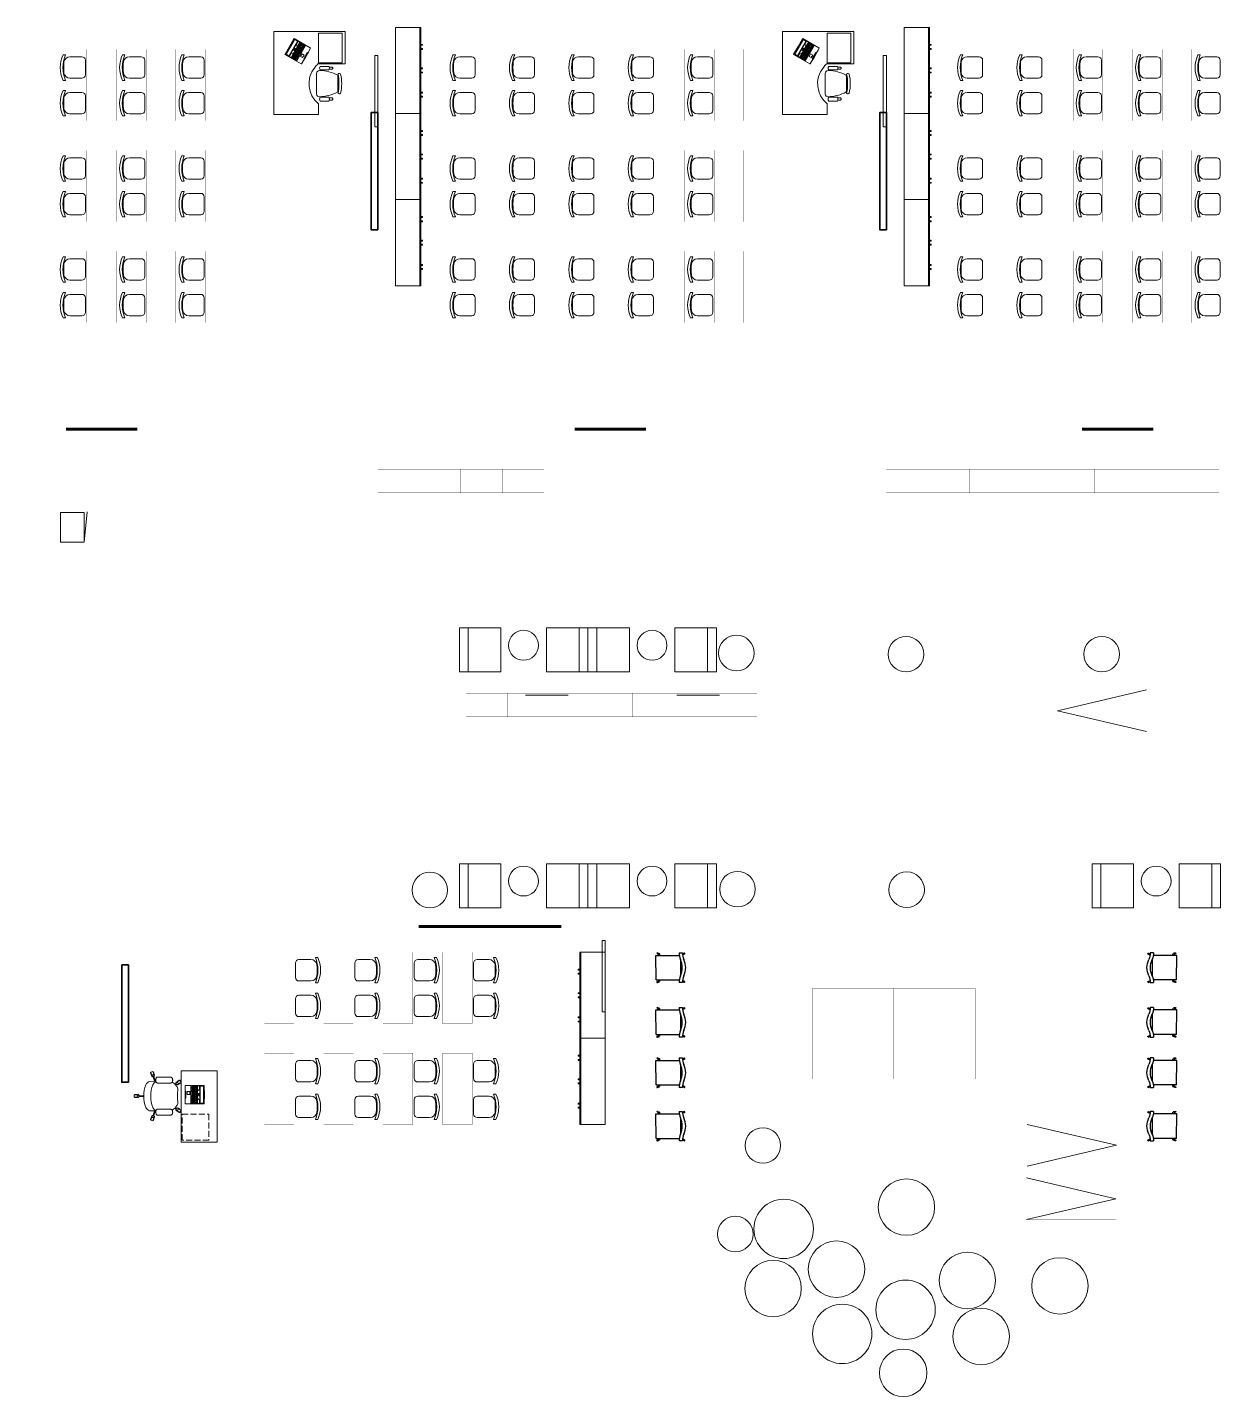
# Model space of a CAD drawing. Header units: millimetres. Extents: x -217756 to 263180, y 55413 to 130608.
# Drawn here: x 77602 to 97696, y 62964 to 86018 of the extents above; entities that cross this region are included whole.
import ezdxf

# ---------------------------------------------------------------- set-up
doc = ezdxf.new("R2010")
doc.units = ezdxf.units.MM
doc.linetypes.add('ГОСТ 2.303 4', pattern=[7, 5, -2, 0])
doc.layers.add('ТХ_корр_25.03.26', color=1, linetype='Continuous', lineweight=30, plot=False)
for name, color, linetype, lineweight in [('ТХ_мебель передв', 250, 'Continuous', 13), ('ТХ_обор_комп принт', 30, 'Continuous', 13), ('ТХ_ОСНОВНОЙ', 103, 'Continuous', 25)]:
    doc.layers.add(name, color=color, linetype=linetype, lineweight=lineweight)
doc.layers.add('ТХ_подиум скрыть', color=7, linetype='Continuous')

# ---------------------------------------------------------------- blocks, each defined once
blk = doc.blocks.new('У014')
at = {"layer": 'ТХ_мебель передв'}
blk.add_circle((-169652, 43208, -1), 500, dxfattribs=at)
blk = doc.blocks.new('A$Ce5d95258')
at = {"layer": 'ТХ_мебель передв'}
for p in [(478224, -108021, 1), (480277, -109382, 1), (479210, -109789, 1)]:
    blk.add_blockref('У014', p, dxfattribs=at)
blk = doc.blocks.new('У017')
at = {"layer": 'ТХ_мебель передв'}
blk.add_lwpolyline([(252942, -218302), (253682, -218302), (253682, -219002), (252942, -219002)], close=True, dxfattribs=at)
blk.add_lwpolyline([(252942, -219002), (252942, -218852), (253682, -218852), (253682, -219002)], dxfattribs=at)
blk = doc.blocks.new('A$C4e07e813')
at = {"layer": 'ТХ_ОСНОВНОЙ'}
for p, rotation in [((522112, 198247), 270), ((86273, -308377), 90), ((524277, 198247), 270), ((88438, -308377), 90), ((522112, 194277), 270), ((86273, -312347), 90), ((524277, 194277), 270), ((88438, -312347), 90), ((532767, 194277), 270), ((96928, -312347), 90)]:
    blk.add_blockref('У017', p, dxfattribs=dict(at, rotation=rotation))
blk = doc.blocks.new('У016')
at = {"layer": 'ТХ_мебель передв', "lineweight": 0, "ltscale": 100, "transparency": 33554687}
for p, q in [((-49562.5, 37416.5), (-49212.5, 35916.5)), ((-49212.5, 35916.5), (-48862.5, 37416.5))]:
    blk.add_line(p, q, dxfattribs=at)
at = {"layer": 'ТХ_мебель передв', "lineweight": 0, "ltscale": 100, "transparency": 33554687, "const_width": 1}
blk.add_lwpolyline([(-49562.5, 37416.5), (-49562.5, 35916.5), (-48862.5, 35916.5), (-48862.5, 37416.5)], close=True, dxfattribs=at)
blk = doc.blocks.new('A$Cb50230bb')
at = {"layer": 'ТХ_мебель передв'}
for p, rotation in [((277268, -105302), 270), ((350091, -14192), 90), ((350080, -15092), 90)]:
    blk.add_blockref('У016', p, dxfattribs=dict(at, rotation=rotation))
blk = doc.blocks.new('Шкаф для ПУИ 500х400')
blk.add_line((400, 0), (450, -510))
blk.add_lwpolyline([(400, -500), (400, 0), (0, 0), (0, -500)], close=True)
blk = doc.blocks.new('A$C9cd708a4')
at = {"layer": 'ТХ_мебель передв', "xscale": -1, "rotation": 180}
blk.add_blockref('Шкаф для ПУИ 500х400', (296392, -53252), dxfattribs=at)
blk = doc.blocks.new('тумба под доской')
for points in [[(-1451, -426), (0, -426), (0, 0), (-1451, 0)], [(-1165, -453), (-1149, -453), (-1149, -426), (-1165, -426)], [(-1096, -453), (-1080, -453), (-1080, -426), (-1096, -426)], [(-768, -453), (-752, -453), (-752, -426), (-768, -426)], [(-699, -453), (-683, -453), (-683, -426), (-699, -426)], [(-360, -453), (-344, -453), (-344, -426), (-360, -426)], [(-291, -453), (-275, -453), (-275, -426), (-291, -426)]]:
    blk.add_lwpolyline(points, close=True)
blk.add_lwpolyline([(-1451, -410), (0, -410)])
blk = doc.blocks.new('A$Cdd239fcc')
at = {"layer": 'ТХ_мебель передв', "xscale": -1, "rotation": 90}
for p in [(154218, 11279), (162783, 11279), (154218, 9829), (162783, 9829), (154218, 8378), (162783, 8378)]:
    blk.add_blockref('тумба под доской', p, dxfattribs=at)
at = {"layer": 'ТХ_мебель передв', "rotation": 270}
for p in [(157748, -4291), (157748, -5742)]:
    blk.add_blockref('тумба под доской', p, dxfattribs=at)
blk = doc.blocks.new('СК33 790х830')
for p, q in [((-25, 659), (-25, 719)), ((-20, 729), (20, 729)), ((-20, 729), (-20, 649)), ((20, 729), (20, 649)), ((25, 659), (25, 719)), ((-249, 472), (-250, 402)), ((-20, 649), (-16, 649)), ((-7, 568), (-7, 642)), ((-2, 649), (2, 649)), ((7, 568), (6, 642)), ((15, 649), (20, 649)), ((248, 472), (249, 380)), ((-403, 450), (-416, 412)), ((-416, 412), (-339, 388)), ((-350, 386), (-408, 405)), ((-403, 450), (-327, 426)), ((-335, 434), (-392, 452)), ((-338, 392), (-339, 388)), ((-333, 409), (-334, 405)), ((-250, 372), (-329, 399)), ((-327, 426), (-328, 422)), ((-250, 387), (-325, 410)), ((-319, 344), (-320, 340)), ((-320, 140), (-320, 340)), ((-316, 349), (-319, 344)), ((-312, 353), (-316, 349)), ((-306, 357), (-312, 353)), ((-298, 360), (-306, 357)), ((-290, 362), (-298, 360)), ((-290, 362), (-289, 362)), ((-280, 363), (-289, 362)), ((-280, 363), (-279, 363)), ((-270, 364), (-279, 363)), ((-270, 364), (-261, 363)), ((-261, 363), (-261, 363)), ((-261, 363), (-252, 362)), ((-252, 362), (-251, 362)), ((-251, 362), (-243, 360)), ((-250, 402), (-250, 398)), ((-250, 398), (-250, 380)), ((-250, 380), (-250, 370)), ((-250, 370), (-250, 362)), ((-243, 360), (-235, 357)), ((-235, 357), (-229, 353)), ((-229, 353), (-224, 349)), ((-224, 349), (-222, 344)), ((-222, 344), (-220, 340)), ((-221, 140), (-220, 340)), ((221, 344), (220, 340)), ((220, 140), (220, 340)), ((224, 349), (221, 344)), ((228, 353), (224, 349)), ((234, 357), (228, 353)), ((242, 360), (234, 357)), ((250, 362), (242, 360)), ((249, 387), (324, 410)), ((249, 372), (328, 399)), ((249, 380), (249, 370)), ((249, 370), (249, 362)), ((250, 362), (251, 362)), ((260, 363), (251, 362)), ((260, 363), (261, 363)), ((270, 364), (261, 363)), ((270, 364), (279, 363)), ((279, 363), (279, 363)), ((279, 363), (288, 362)), ((288, 362), (289, 362)), ((289, 362), (297, 360)), ((297, 360), (305, 357)), ((305, 357), (311, 353)), ((311, 353), (316, 349)), ((316, 349), (318, 344)), ((318, 344), (319, 340)), ((320, 140), (320, 340)), ((403, 450), (326, 426)), ((326, 426), (328, 422)), ((332, 409), (333, 405)), ((334, 434), (392, 452)), ((337, 392), (338, 388)), ((415, 412), (338, 388)), ((350, 386), (407, 405)), ((403, 450), (415, 412)), ((-320, 140), (-320, 131)), ((-320, 131), (-320, 123)), ((-320, 123), (-320, 115)), ((-319, 109), (-320, 115)), ((-318, 106), (-319, 109)), ((-315, 100), (-318, 106)), ((-311, 95), (-315, 100)), ((-305, 90), (-311, 95)), ((-303, 89), (-305, 90)), ((-296, 85), (-303, 89)), ((-293, 84), (-296, 85)), ((-290, 83), (-293, 84)), ((-284, 81), (-290, 83)), ((-281, 81), (-284, 81)), ((-278, 81), (-281, 81)), ((-274, 80), (-278, 81)), ((-277, -38), (-230, 27)), ((-240, 22), (-275, -27)), ((-270, 80), (-274, 80)), ((-267, 80), (-270, 80)), ((-263, 81), (-267, 80)), ((-260, 81), (-263, 81)), ((-257, 81), (-260, 81)), ((-257, 81), (-251, 83)), ((-248, 84), (-251, 83)), ((-245, 85), (-248, 84)), ((-245, 85), (-238, 89)), ((-245, -61), (-198, 4)), ((-236, 90), (-238, 89)), ((-237, 89), (-225, 73)), ((-236, 90), (-230, 95)), ((-230, 95), (-226, 100)), ((-230, 27), (-227, 25)), ((-226, 100), (-223, 106)), ((-225, 73), (-202, 42)), ((-222, 109), (-223, 106)), ((-222, 109), (-221, 115)), ((-221, 140), (-221, 131)), ((-221, 131), (-221, 123)), ((-221, 123), (-221, 115)), ((-221, 115), (-221, 115)), ((-216, 17), (-212, 14)), ((-202, 42), (-215, 25)), ((-192, 34), (-205, 17)), ((-202, 42), (-201, 40)), ((-201, 40), (-181, 26)), ((-201, 6), (-198, 4)), ((-181, 26), (-161, 10)), ((-161, 10), (-158, 8)), ((-158, 8), (-155, 7)), ((-155, 7), (-140, -1)), ((-56, 0), (56, 0)), ((55, 0), (99, -4)), ((155, 7), (139, -1)), ((155, 7), (158, 8)), ((158, 8), (160, 10)), ((174, 21), (160, 10)), ((180, 26), (174, 21)), ((200, 40), (180, 26)), ((187, 30), (196, 17)), ((192, 6), (189, 4)), ((236, -61), (189, 4)), ((197, 38), (206, 25)), ((200, 40), (201, 42)), ((217, 63), (201, 42)), ((207, 17), (204, 14)), ((225, 73), (217, 63)), ((221, 27), (218, 25)), ((220, 140), (220, 131)), ((220, 131), (220, 123)), ((220, 123), (220, 115)), ((220, 115), (220, 113)), ((221, 109), (220, 113)), ((222, 106), (221, 109)), ((268, -38), (221, 27)), ((225, 100), (222, 106)), ((229, 95), (225, 100)), ((237, 89), (225, 73)), ((235, 90), (229, 95)), ((231, 22), (267, -27)), ((237, 89), (235, 90)), ((244, 85), (237, 89)), ((247, 84), (244, 85)), ((250, 83), (247, 84)), ((256, 81), (250, 83)), ((259, 81), (256, 81)), ((262, 81), (259, 81)), ((266, 80), (262, 81)), ((270, 80), (266, 80)), ((273, 80), (270, 80)), ((277, 81), (273, 80)), ((280, 81), (277, 81)), ((283, 81), (280, 81)), ((283, 81), (289, 83)), ((292, 84), (289, 83)), ((295, 85), (292, 84)), ((295, 85), (302, 89)), ((304, 90), (302, 89)), ((304, 90), (310, 95)), ((310, 95), (314, 100)), ((314, 100), (317, 106)), ((318, 109), (317, 106)), ((318, 109), (319, 115)), ((319, 140), (319, 131)), ((319, 131), (319, 123)), ((319, 123), (319, 115)), ((319, 115), (319, 115)), ((-277, -38), (-245, -61)), ((-200, -7), (-235, -56)), ((-140, -1), (-125, -4)), ((-125, -4), (-110, -5)), ((-110, -5), (-99, -4)), ((-99, -4), (-55, 0)), ((111, -5), (99, -4)), ((111, -5), (125, -4)), ((125, -4), (139, -1)), ((191, -7), (226, -56)), ((268, -38), (236, -61))]:
    blk.add_line(p, q)
for centre in [(0, 661), (-345, 411), (344, 411), (-221, 6), (212, 6)]:
    blk.add_circle(centre, 20)
for centre, radius, start, end in [((-20, 719), 5, 90, 180), ((20, 719), 5, 0, 90), ((-152, 436), 103, 113.6677, 159.763), ((-15, 128), 440, 88.0553, 113.9054), ((-20, 659), 5, 180, 270), ((0, 661), 17, 279.4623, 260.5377), ((14, 128), 440, 66.0946, 91.9447), ((20, 659), 5, 270, 0), ((151, 436), 103, 20.237, 66.3323), ((-406, 409), 5, 162.3275, 252.3275), ((-394, 447), 5, 72.3275, 162.3275), ((-345, 411), 17, 351.7899, 332.8652), ((-349, 391), 5, 252.3275, 342.3275), ((-337, 429), 5, 342.3275, 72.3275), ((-152, 318), 103, 113.6677, 155.3986), ((-15, 10), 440, 88.0553, 113.9054), ((14, 10), 440, 66.0946, 91.9447), ((151, 318), 103, 24.6014, 66.3323), ((344, 411), 17, 207.1348, 188.2101), ((336, 429), 5, 107.6725, 197.6725), ((348, 391), 5, 197.6725, 287.6725), ((393, 447), 5, 17.6725, 107.6725), ((405, 409), 5, 287.6725, 17.6725), ((-236, 19), 5, 54, 144), ((-221, 6), 17, 63.4623, 44.5377), ((212, 6), 17, 135.4623, 116.5377), ((227, 19), 5, 36, 126), ((-271, -30), 5, 144, 234), ((-239, -53), 5, 234, 324), ((-204, -4), 5, 324, 54), ((195, -4), 5, 126, 216), ((230, -53), 5, 216, 306), ((263, -30), 5, 306, 36)]:
    blk.add_arc(centre, radius, start, end)
blk = doc.blocks.new('laptop')
at = {"color": 0}
for p, q in [((-150, 325), (-155, 323)), ((-150, 325), (-155, 323)), ((-155, 323), (-155, 10)), ((-155, 323), (-155, 10)), ((-150, 313), (-155, 311)), ((155, 248), (-155, 248)), ((0, 326), (-150, 325)), ((0, 326), (-150, 325)), ((0, 314), (-150, 313)), ((-147, 210), (-147, 234)), ((-143, 309), (-140, 310)), ((-143, 254), (-143, 309)), ((-140, 253), (-143, 254)), ((-140, 310), (140, 310)), ((140, 253), (-140, 253)), ((-137, 244), (-96, 244)), ((-68, 219), (-92, 243)), ((-19, 242), (-21, 242)), ((-21, 242), (-21, 237)), ((-21, 237), (-19, 237)), ((-19, 237), (-19, 242)), ((-6, 242), (-8, 242)), ((-8, 242), (-8, 237)), ((-8, 237), (-6, 237)), ((-6, 237), (-6, 242)), ((150, 325), (0, 326)), ((150, 325), (0, 326)), ((150, 313), (0, 314)), ((8, 242), (6, 242)), ((6, 242), (6, 237)), ((6, 237), (8, 237)), ((8, 237), (8, 242)), ((21, 242), (19, 242)), ((19, 242), (19, 237)), ((19, 237), (21, 237)), ((21, 237), (21, 242)), ((68, 219), (92, 243)), ((96, 244), (137, 244)), ((140, 310), (143, 309)), ((143, 254), (140, 253)), ((143, 309), (143, 254)), ((147, 234), (147, 210)), ((155, 323), (150, 325)), ((155, 323), (150, 325)), ((155, 311), (150, 313)), ((155, 10), (155, 323)), ((155, 10), (155, 323)), ((-155, 10), (-155, 8)), ((-155, 8), (-152, 5)), ((-152, 5), (-150, 5)), ((-150, 5), (0, 0)), ((-147, 210), (-147, 100)), ((147, 210), (-147, 210)), ((-147, 210), (-72, 210)), ((-130, 194), (-147, 194)), ((147, 192), (-147, 192)), ((147, 173), (-147, 173)), ((147, 155), (-147, 155)), ((147, 137), (-147, 137)), ((147, 118), (-147, 118)), ((147, 100), (-147, 100)), ((-138, 192), (-138, 173)), ((-130, 210), (-130, 194)), ((-129, 173), (-129, 155)), ((-128, 210), (-128, 194)), ((76, 194), (-128, 194)), ((-123, 155), (-123, 137)), ((-123, 118), (-123, 100)), ((-119, 192), (-119, 173)), ((-114, 137), (-114, 118)), ((-111, 210), (-111, 194)), ((-110, 173), (-110, 155)), ((-103, 155), (-103, 137)), ((-99, 192), (-99, 173)), ((-98, 118), (-98, 100)), ((-94, 210), (-94, 194)), ((-94, 137), (-94, 118)), ((-90, 173), (-90, 155)), ((-84, 155), (-84, 137)), ((-80, 192), (-80, 173)), ((-77, 210), (-77, 194)), ((-75, 137), (-75, 118)), ((-74, 118), (-74, 100)), ((-71, 173), (-71, 155)), ((-64, 155), (-64, 137)), ((-60, 210), (-60, 194)), ((-60, 192), (-60, 173)), ((-59, 14), (-59, 1)), ((59, 14), (-59, 14)), ((-59, 1), (-59, 14)), ((-59, 14), (59, 14)), ((-55, 137), (-55, 118)), ((-55, 118), (-55, 100)), ((-51, 173), (-51, 155)), ((-45, 155), (-45, 137)), ((-43, 210), (-43, 194)), ((-41, 192), (-41, 173)), ((-36, 137), (-36, 118)), ((-32, 173), (-32, 155)), ((-26, 210), (-26, 194)), ((-25, 155), (-25, 137)), ((-21, 226), (-21, 220)), ((21, 226), (-21, 226)), ((-21, 220), (21, 220)), ((-21, 192), (-21, 173)), ((-16, 137), (-16, 118)), ((-12, 173), (-12, 155)), ((-9, 210), (-9, 194)), ((-6, 155), (-6, 137)), ((-2, 192), (-2, 173)), ((0, 0), (150, 5)), ((3, 137), (3, 118)), ((7, 173), (7, 155)), ((8, 210), (8, 194)), ((9, 118), (9, 100)), ((14, 155), (14, 137)), ((18, 192), (18, 173)), ((21, 220), (21, 226)), ((23, 137), (23, 118)), ((25, 210), (25, 194)), ((27, 173), (27, 155)), ((29, 118), (29, 100)), ((33, 155), (33, 137)), ((37, 192), (37, 173)), ((42, 210), (42, 194)), ((42, 137), (42, 118)), ((46, 173), (46, 155)), ((48, 118), (48, 100)), ((53, 155), (53, 137)), ((57, 192), (57, 173)), ((59, 210), (59, 194)), ((59, 1), (59, 14)), ((59, 14), (59, 1)), ((62, 137), (62, 118)), ((66, 173), (66, 155)), ((68, 118), (68, 100)), ((69, 210), (69, 211)), ((69, 210), (69, 211)), ((147, 210), (69, 210)), ((72, 155), (72, 137)), ((76, 210), (76, 194)), ((76, 192), (76, 173)), ((79, 210), (79, 194)), ((147, 194), (79, 194)), ((81, 137), (81, 118)), ((85, 173), (85, 155)), ((87, 118), (87, 100)), ((90, 118), (90, 100)), ((92, 155), (92, 137)), ((96, 210), (96, 194)), ((96, 192), (96, 173)), ((105, 173), (105, 155)), ((109, 137), (109, 100)), ((113, 210), (113, 194)), ((129, 192), (129, 100)), ((130, 210), (130, 194)), ((147, 210), (147, 100)), ((150, 5), (153, 6)), ((153, 6), (155, 8)), ((155, 8), (155, 10))]:
    blk.add_line(p, q, dxfattribs=at)
blk.add_lwpolyline([(-52, 79), (-4, 79), (-4, 39), (-52, 39)], close=True, dxfattribs=at)
for centre, radius, start, end in [((-137, 234), 10, 90, 180), ((-96, 239), 5, 45, 90), ((96, 239), 5, 90, 135), ((137, 234), 10, 0, 90), ((-150, 10), 5, 180, 266.4167), ((0, 2405), 2405, 266.4167, 273.5833), ((-72, 215), 5, 270, 45), ((72, 215), 5, 135, 236.1175), ((150, 10), 5, 273.5833, 0)]:
    blk.add_arc(centre, radius, start, end, dxfattribs=at)
blk = doc.blocks.new('стол учителя комп класс')
at = {"ltscale": 250.120383}
blk.add_lwpolyline([(0, 0), (1202, 0), (1202, 604), (0, 604)], close=True, dxfattribs=at)
at = {"linetype": 'ГОСТ 2.303 4', "ltscale": 20}
blk.add_lwpolyline([(37, 588), (471, 588), (471, 138), (37, 138)], close=True, dxfattribs=at)
blk.add_blockref('СК33 790х830', (778, 667))
at = {"rotation": 180}
blk.add_blockref('laptop', (802, 540), dxfattribs=at)
blk = doc.blocks.new('A$C00448f35')
at = {"layer": 'ТХ_мебель передв', "ltscale": 250.120383, "rotation": 90}
blk.add_blockref('стол учителя комп класс', (151212, -6042), dxfattribs=at)
blk = doc.blocks.new('Стол низкий')
at = {"layer": 'ТХ_мебель передв'}
blk.add_open_spline([(184400, -228430, 0), (184400, -228568, 0), (184288, -228679, 0), (184151, -228679, 0), (184013, -228679, 0), (183897, -228568, 0), (183897, -228430, 0), (183897, -228287, 0), (184013, -228176, 0), (184151, -228176, 0), (184288, -228176, 0), (184400, -228287, 0), (184400, -228430, 0)], degree=3, knots=[0, 0, 0, 0, 1, 1, 1, 2, 2, 2, 3, 3, 3, 4, 4, 4, 4], dxfattribs=at)
blk = doc.blocks.new('A$C6b5d2c1d')
at = {"layer": 'ТХ_ОСНОВНОЙ'}
for p in [(-69062, 242386, 0), (-66897, 242386, 0), (-69062, 238416, 0), (-66897, 238416, 0), (-58407, 238416, 0)]:
    blk.add_blockref('Стол низкий', p, dxfattribs=at)
blk = doc.blocks.new('У101')
at = {"layer": 'ТХ_мебель передв', "const_width": 2}
blk.add_lwpolyline([(341448, -227858), (342148, -227858), (342148, -228258), (341448, -228258)], close=True, dxfattribs=at)
blk = doc.blocks.new('A$Cdb029a19')
at = {"layer": 'ТХ_ОСНОВНОЙ'}
for p in [(-228815, 244782), (-228115, 244782), (-227415, 244782), (-226715, 244782), (-220250, 244782), (-219550, 244782), (-218850, 244782), (-218150, 244782), (-217450, 244782), (-216750, 244782), (-216050, 244782), (-215350, 244782), (-227330, 241011), (-226630, 241011), (-225930, 241011), (-225230, 241011), (-224530, 241011), (-223830, 241011), (-223130, 241011)]:
    blk.add_blockref('У101', p, dxfattribs=at)
blk = doc.blocks.new('Стул парты')
for points in [[(-95, -360, -0.36493), (-180, -259), (-180, -58, -0.414078), (-122, 0), (122, 0, -0.414078), (180, -58), (180, -259, -0.36493), (95, -360, -0.041656)], [(-212, -334, 0.203875), (217, -334), (217, -374, -0.227009), (-212, -374)]]:
    blk.add_lwpolyline(points, format="xyb", close=True)
blk = doc.blocks.new('A$Ca9275210')
at = {"layer": 'ТХ_мебель передв'}
for p, rotation in [((158057, -33814), 270), ((159057, -33814), 270), ((160057, -33814), 270), ((164622, -33814), 270), ((165622, -33814), 270), ((166622, -33814), 270), ((167622, -33814), 270), ((168622, -33814), 270), ((173167, -33814), 270), ((174167, -33814), 270), ((175167, -33814), 270), ((176167, -33814), 270), ((177167, -33814), 270), ((158057, -34414), 270), ((159057, -34414), 270), ((160057, -34414), 270), ((164622, -34414), 270), ((165622, -34414), 270), ((166622, -34414), 270), ((167622, -34414), 270), ((168622, -34414), 270), ((173167, -34414), 270), ((174167, -34414), 270), ((175167, -34414), 270), ((176167, -34414), 270), ((177167, -34414), 270), ((158057, -35514), 270), ((159057, -35514), 270), ((160057, -35514), 270), ((164622, -35514), 270), ((165622, -35514), 270), ((166622, -35514), 270), ((167622, -35514), 270), ((168622, -35514), 270), ((173167, -35514), 270), ((174167, -35514), 270), ((175167, -35514), 270), ((176167, -35514), 270), ((177167, -35514), 270), ((158057, -36114), 270), ((159057, -36114), 270), ((160057, -36114), 270), ((164622, -36114), 270), ((165622, -36114), 270), ((166622, -36114), 270), ((167622, -36114), 270), ((168622, -36114), 270), ((173167, -36114), 270), ((174167, -36114), 270), ((175167, -36114), 270), ((176167, -36114), 270), ((177167, -36114), 270), ((158057, -37214), 270), ((159057, -37214), 270), ((160057, -37214), 270), ((164622, -37214), 270), ((165622, -37214), 270), ((166622, -37214), 270), ((167622, -37214), 270), ((168622, -37214), 270), ((173167, -37214), 270), ((174167, -37214), 270), ((175167, -37214), 270), ((176167, -37214), 270), ((177167, -37214), 270), ((158057, -37814), 270), ((159057, -37814), 270), ((160057, -37814), 270), ((164622, -37814), 270), ((165622, -37814), 270), ((166622, -37814), 270), ((167622, -37814), 270), ((168622, -37814), 270), ((173167, -37814), 270), ((174167, -37814), 270), ((175167, -37814), 270), ((176167, -37814), 270), ((177167, -37814), 270), ((161596, -49015), 89.99999999999999), ((162596, -49015), 89.99999999999999), ((163596, -49015), 89.99999999999999), ((164596, -49015), 89.99999999999999), ((161596, -49615), 89.99999999999999), ((162596, -49615), 89.99999999999999), ((163596, -49615), 89.99999999999999), ((164596, -49615), 89.99999999999999), ((161596, -50715), 89.99999999999999), ((162596, -50715), 89.99999999999999), ((163596, -50715), 89.99999999999999), ((164596, -50715), 89.99999999999999), ((161596, -51315), 89.99999999999999), ((162596, -51315), 89.99999999999999), ((163596, -51315), 89.99999999999999), ((164596, -51315), 89.99999999999999)]:
    blk.add_blockref('Стул парты', p, dxfattribs=dict(at, rotation=rotation))
blk = doc.blocks.new('У012')
at = {"layer": 'ТХ_мебель передв'}
blk.add_open_spline([(-181454, 44964, -1), (-181454, 44799, -1), (-181586, 44667, -1), (-181750, 44667, -1), (-181920, 44667, -1), (-182052, 44799, -1), (-182052, 44964, -1), (-182052, 45133, -1), (-181920, 45265, -1), (-181750, 45265, -1), (-181586, 45265, -1), (-181454, 45133, -1), (-181454, 44964, -1)], degree=3, knots=[0, 0, 0, 0, 1, 1, 1, 2, 2, 2, 3, 3, 3, 4, 4, 4, 4], dxfattribs=at)
blk = doc.blocks.new('У018')
at = {"layer": 'ТХ_мебель передв', "ltscale": 100, "const_width": 2}
blk.add_lwpolyline([(94750, 82280), (95250, 82280), (95250, 81080), (94750, 81080)], close=True, dxfattribs=at)
blk = doc.blocks.new('A$C4ae871f7')
at = {"layer": 'ТХ_мебель передв'}
for p in [(-92385, -82984), (-91385, -82984), (-90385, -82984), (-89385, -82984), (-84820, -82984), (-83820, -82984), (-82820, -82984), (-81820, -82984), (-80820, -82984), (-76275, -82984), (-75275, -82984), (-74275, -82984), (-73275, -82984), (-92385, -84684), (-91385, -84684), (-90385, -84684), (-89385, -84684), (-84820, -84684), (-83820, -84684), (-82820, -84684), (-81820, -84684), (-80820, -84684), (-76275, -84684), (-75275, -84684), (-74275, -84684), (-73275, -84684), (-92385, -86384), (-91385, -86384), (-90385, -86384), (-89385, -86384), (-84820, -86384), (-83820, -86384), (-82820, -86384), (-81820, -86384), (-80820, -86384), (-76275, -86384), (-75275, -86384), (-74275, -86384), (-73275, -86384)]:
    blk.add_blockref('У018', p, dxfattribs=at)
at = {"layer": 'ТХ_мебель передв', "rotation": 180}
for p in [(101605, 65175), (102605, 65175), (103605, 65175), (104605, 65175), (101605, 63475), (102605, 63475), (103605, 63475), (104605, 63475)]:
    blk.add_blockref('У018', p, dxfattribs=at)
blk = doc.blocks.new('мваи')
for points in [[(95699, 222916), (95154, 222916), (95154, 221715), (96551, 221715), (96551, 222466), (96371, 222466)], [(95699, 222456), (95699, 222916)], [(96551, 222466), (96551, 221715), (95154, 221715)], [(95741, 222641), (95741, 222493)], [(95752, 222694), (95752, 222646)], [(95789, 222694), (95789, 222646)], [(95800, 222641), (95800, 222493)], [(96260, 222641), (96260, 222493)], [(96271, 222694), (96271, 222646)], [(96308, 222694), (96308, 222646)], [(96324, 222641), (96324, 222493)]]:
    blk.add_lwpolyline(points)
blk.add_lwpolyline([(95180, 222864), (95678, 222864), (95678, 222466), (95180, 222466)], close=True)
blk.add_lwpolyline([(96250, 222482, 0.127479), (96170, 222789, 0.028308), (95890, 222789, 0.127479), (95810, 222482, 0.416667), (95858, 222435), (96207, 222435)], format="xyb")
for centre, radius, start, end in [((96030, 222190), 667, 75.9812, 104.0188), ((96030, 221982), 829, 78.7648, 101.2352)]:
    blk.add_arc(centre, radius, start, end)
for points in [[(95752, 222694), (95757, 222705), (95768, 222710), (95778, 222705)], [(95778, 222705), (95784, 222699), (95784, 222699), (95789, 222694)], [(95868, 222795), (95858, 222800), (95852, 222821), (95863, 222832)], [(95863, 222832), (95863, 222837), (95868, 222837), (95868, 222837)], [(96191, 222837), (96202, 222832), (96207, 222816), (96197, 222800)], [(96197, 222800), (96197, 222800), (96197, 222795), (96191, 222795)], [(96271, 222694), (96276, 222705), (96292, 222710), (96302, 222705)], [(96302, 222705), (96302, 222699), (96308, 222699), (96308, 222694)], [(95741, 222641), (95757, 222652), (95778, 222652), (95800, 222641)], [(95800, 222493), (95778, 222482), (95757, 222482), (95741, 222493)], [(96371, 222466), (96218, 222281), (95942, 222249), (95757, 222403)], [(96250, 222482), (96255, 222456), (96234, 222435), (96207, 222435)], [(96260, 222641), (96281, 222652), (96302, 222652), (96324, 222641)], [(96324, 222493), (96302, 222482), (96281, 222482), (96260, 222493)], [(95757, 222403), (95736, 222419), (95715, 222435), (95699, 222456)]]:
    blk.add_open_spline(points, degree=3)
at = {"rotation": 150}
blk.add_blockref('laptop', (95567, 222259), dxfattribs=at)
blk = doc.blocks.new('A$Ce759790a')
at = {"layer": 'ТХ_мебель передв', "rotation": 270}
for p in [(-215199, 94750), (-206634, 94750)]:
    blk.add_blockref('мваи', p, dxfattribs=at)
blk = doc.blocks.new('A$C6d6dfaac')
at = {"layer": 'ТХ_подиум скрыть'}
for points in [[(-9479, 3590), (-9485, 3590), (-9490, 3585), (-9490, 3580)], [(-9453, 3548), (-9453, 3553), (-9453, 3559), (-9453, 3564)], [(-9437, 3548), (-9437, 3559), (-9437, 3564), (-9437, 3575)], [(-9114, 3590), (-9114, 3553), (-9109, 3516), (-9093, 3479)], [(-9093, 3204), (-9051, 3289), (-9051, 3395), (-9093, 3479)], [(-9056, 3590), (-9056, 3553), (-9051, 3516), (-9035, 3479)], [(-9035, 3204), (-8993, 3289), (-8993, 3395), (-9035, 3479)], [(-9019, 3580), (-9019, 3585), (-9024, 3585), (-9030, 3585)], [(-9024, 3569), (-9019, 3569), (-9014, 3575), (-9019, 3580)], [(-1203, 3204), (-1246, 3289), (-1246, 3395), (-1203, 3479)], [(-1214, 3569), (-1219, 3569), (-1225, 3575), (-1219, 3580)], [(-1219, 3580), (-1219, 3585), (-1214, 3585), (-1209, 3585)], [(-1182, 3590), (-1182, 3553), (-1188, 3516), (-1203, 3479)], [(-1145, 3204), (-1188, 3289), (-1188, 3395), (-1145, 3479)], [(-1124, 3590), (-1124, 3553), (-1129, 3516), (-1145, 3479)], [(-801, 3548), (-801, 3559), (-801, 3564), (-801, 3575)], [(-785, 3548), (-785, 3553), (-785, 3559), (-785, 3564)], [(-759, 3590), (-754, 3590), (-748, 3585), (-748, 3580)], [(-9485, 3109), (-9490, 3104), (-9490, 3098), (-9490, 3093)], [(-9490, 3093), (-9485, 3093), (-9485, 3093), (-9479, 3093)], [(-9453, 3120), (-9453, 3125), (-9453, 3130), (-9453, 3135)], [(-9437, 3109), (-9437, 3120), (-9437, 3125), (-9437, 3135)], [(-9093, 3204), (-9109, 3167), (-9114, 3130), (-9114, 3093)], [(-9035, 3204), (-9051, 3167), (-9056, 3130), (-9056, 3093)], [(-9030, 3093), (-9024, 3093), (-9019, 3093), (-9019, 3098)], [(-9019, 3098), (-9014, 3104), (-9019, 3109), (-9024, 3109)], [(-1219, 3098), (-1225, 3104), (-1219, 3109), (-1214, 3109)], [(-1209, 3093), (-1214, 3093), (-1219, 3093), (-1219, 3098)], [(-1203, 3204), (-1188, 3167), (-1182, 3130), (-1182, 3093)], [(-1145, 3204), (-1129, 3167), (-1124, 3130), (-1124, 3093)], [(-801, 3109), (-801, 3120), (-801, 3125), (-801, 3135)], [(-785, 3120), (-785, 3125), (-785, 3130), (-785, 3135)], [(-748, 3093), (-754, 3093), (-754, 3093), (-759, 3093)], [(-754, 3109), (-748, 3104), (-748, 3098), (-748, 3093)], [(-9479, 2670), (-9485, 2670), (-9490, 2665), (-9490, 2659)], [(-9453, 2628), (-9453, 2633), (-9453, 2638), (-9453, 2644)], [(-9437, 2628), (-9437, 2638), (-9437, 2644), (-9437, 2654)], [(-9114, 2670), (-9114, 2633), (-9109, 2596), (-9093, 2559)], [(-9093, 2284), (-9051, 2368), (-9051, 2474), (-9093, 2559)], [(-9056, 2670), (-9056, 2633), (-9051, 2596), (-9035, 2559)], [(-9035, 2284), (-8993, 2368), (-8993, 2474), (-9035, 2559)], [(-9019, 2659), (-9019, 2665), (-9024, 2665), (-9030, 2665)], [(-9024, 2649), (-9019, 2649), (-9014, 2654), (-9019, 2659)], [(-1203, 2284), (-1246, 2368), (-1246, 2474), (-1203, 2559)], [(-1214, 2649), (-1219, 2649), (-1225, 2654), (-1219, 2659)], [(-1219, 2659), (-1219, 2665), (-1214, 2665), (-1209, 2665)], [(-1182, 2670), (-1182, 2633), (-1188, 2596), (-1203, 2559)], [(-1145, 2284), (-1188, 2368), (-1188, 2474), (-1145, 2559)], [(-1124, 2670), (-1124, 2633), (-1129, 2596), (-1145, 2559)], [(-801, 2628), (-801, 2638), (-801, 2644), (-801, 2654)], [(-785, 2628), (-785, 2633), (-785, 2638), (-785, 2644)], [(-759, 2670), (-754, 2670), (-748, 2665), (-748, 2659)], [(-9485, 2188), (-9490, 2183), (-9490, 2178), (-9490, 2173)], [(-9490, 2173), (-9485, 2173), (-9485, 2173), (-9479, 2173)], [(-9453, 2199), (-9453, 2204), (-9453, 2210), (-9453, 2215)], [(-9437, 2188), (-9437, 2199), (-9437, 2204), (-9437, 2215)], [(-9093, 2284), (-9109, 2247), (-9114, 2210), (-9114, 2173)], [(-9035, 2284), (-9051, 2247), (-9056, 2210), (-9056, 2173)], [(-9030, 2173), (-9024, 2173), (-9019, 2173), (-9019, 2178)], [(-9019, 2178), (-9014, 2183), (-9019, 2188), (-9024, 2188)], [(-1219, 2178), (-1225, 2183), (-1219, 2188), (-1214, 2188)], [(-1209, 2173), (-1214, 2173), (-1219, 2173), (-1219, 2178)], [(-1203, 2284), (-1188, 2247), (-1182, 2210), (-1182, 2173)], [(-1145, 2284), (-1129, 2247), (-1124, 2210), (-1124, 2173)], [(-801, 2188), (-801, 2199), (-801, 2204), (-801, 2215)], [(-785, 2199), (-785, 2204), (-785, 2210), (-785, 2215)], [(-748, 2173), (-754, 2173), (-754, 2173), (-759, 2173)], [(-754, 2188), (-748, 2183), (-748, 2178), (-748, 2173)], [(-9479, 1820), (-9485, 1820), (-9490, 1815), (-9490, 1809)], [(-9453, 1778), (-9453, 1783), (-9453, 1788), (-9453, 1794)], [(-9437, 1778), (-9437, 1788), (-9437, 1794), (-9437, 1804)], [(-9114, 1820), (-9114, 1783), (-9109, 1746), (-9093, 1709)], [(-9093, 1434), (-9051, 1518), (-9051, 1624), (-9093, 1709)], [(-9056, 1820), (-9056, 1783), (-9051, 1746), (-9035, 1709)], [(-9035, 1434), (-8993, 1518), (-8993, 1624), (-9035, 1709)], [(-9019, 1809), (-9019, 1815), (-9024, 1815), (-9030, 1815)], [(-9024, 1799), (-9019, 1799), (-9014, 1804), (-9019, 1809)], [(-1203, 1434), (-1246, 1518), (-1246, 1624), (-1203, 1709)], [(-1214, 1799), (-1219, 1799), (-1225, 1804), (-1219, 1809)], [(-1219, 1809), (-1219, 1815), (-1214, 1815), (-1209, 1815)], [(-1182, 1820), (-1182, 1783), (-1188, 1746), (-1203, 1709)], [(-1145, 1434), (-1188, 1518), (-1188, 1624), (-1145, 1709)], [(-1124, 1820), (-1124, 1783), (-1129, 1746), (-1145, 1709)], [(-801, 1778), (-801, 1788), (-801, 1794), (-801, 1804)], [(-785, 1778), (-785, 1783), (-785, 1788), (-785, 1794)], [(-759, 1820), (-754, 1820), (-748, 1815), (-748, 1809)], [(-9093, 1434), (-9109, 1397), (-9114, 1360), (-9114, 1323)], [(-9035, 1434), (-9051, 1397), (-9056, 1360), (-9056, 1323)], [(-1203, 1434), (-1188, 1397), (-1182, 1360), (-1182, 1323)], [(-1145, 1434), (-1129, 1397), (-1124, 1360), (-1124, 1323)], [(-9485, 1338), (-9490, 1333), (-9490, 1328), (-9490, 1323)], [(-9490, 1323), (-9485, 1323), (-9485, 1323), (-9479, 1323)], [(-9453, 1349), (-9453, 1354), (-9453, 1360), (-9453, 1365)], [(-9437, 1338), (-9437, 1349), (-9437, 1354), (-9437, 1365)], [(-9030, 1323), (-9024, 1323), (-9019, 1323), (-9019, 1328)], [(-9019, 1328), (-9014, 1333), (-9019, 1338), (-9024, 1338)], [(-1219, 1328), (-1225, 1333), (-1219, 1338), (-1214, 1338)], [(-1209, 1323), (-1214, 1323), (-1219, 1323), (-1219, 1328)], [(-801, 1338), (-801, 1349), (-801, 1354), (-801, 1365)], [(-785, 1349), (-785, 1354), (-785, 1360), (-785, 1365)], [(-748, 1323), (-754, 1323), (-754, 1323), (-759, 1323)], [(-754, 1338), (-748, 1333), (-748, 1328), (-748, 1323)], [(-9479, 921), (-9485, 921), (-9490, 916), (-9490, 911)], [(-9453, 879), (-9453, 884), (-9453, 890), (-9453, 895)], [(-9437, 879), (-9437, 890), (-9437, 895), (-9437, 906)], [(-9114, 921), (-9114, 884), (-9109, 847), (-9093, 810)], [(-9093, 535), (-9051, 620), (-9051, 726), (-9093, 810)], [(-9056, 921), (-9056, 884), (-9051, 847), (-9035, 810)], [(-9035, 535), (-8993, 620), (-8993, 726), (-9035, 810)], [(-9019, 911), (-9019, 916), (-9024, 916), (-9030, 916)], [(-9024, 900), (-9019, 900), (-9014, 906), (-9019, 911)], [(-1203, 535), (-1246, 620), (-1246, 726), (-1203, 810)], [(-1214, 900), (-1219, 900), (-1225, 906), (-1219, 911)], [(-1219, 911), (-1219, 916), (-1214, 916), (-1209, 916)], [(-1182, 921), (-1182, 884), (-1188, 847), (-1203, 810)], [(-1145, 535), (-1188, 620), (-1188, 726), (-1145, 810)], [(-1124, 921), (-1124, 884), (-1129, 847), (-1145, 810)], [(-801, 879), (-801, 890), (-801, 895), (-801, 906)], [(-785, 879), (-785, 884), (-785, 890), (-785, 895)], [(-759, 921), (-754, 921), (-748, 916), (-748, 911)], [(-9453, 450), (-9453, 456), (-9453, 461), (-9453, 466)], [(-9437, 440), (-9437, 450), (-9437, 456), (-9437, 466)], [(-9093, 535), (-9109, 498), (-9114, 461), (-9114, 424)], [(-9035, 535), (-9051, 498), (-9056, 461), (-9056, 424)], [(-1203, 535), (-1188, 498), (-1182, 461), (-1182, 424)], [(-1145, 535), (-1129, 498), (-1124, 461), (-1124, 424)], [(-801, 440), (-801, 450), (-801, 456), (-801, 466)], [(-785, 450), (-785, 456), (-785, 461), (-785, 466)], [(-9485, 440), (-9490, 435), (-9490, 429), (-9490, 424)], [(-9490, 424), (-9485, 424), (-9485, 424), (-9479, 424)], [(-9030, 424), (-9024, 424), (-9019, 424), (-9019, 429)], [(-9019, 429), (-9014, 435), (-9019, 440), (-9024, 440)], [(-1219, 429), (-1225, 435), (-1219, 440), (-1214, 440)], [(-1209, 424), (-1214, 424), (-1219, 424), (-1219, 429)], [(-748, 424), (-754, 424), (-754, 424), (-759, 424)], [(-754, 440), (-748, 435), (-748, 429), (-748, 424)]]:
    blk.add_open_spline(points, degree=3, dxfattribs=at)
blk = doc.blocks.new('A$C2c0c293c')
at = {"layer": 'ТХ_подиум скрыть'}
for p, q in [((-9506, 3548), (-9114, 3548)), ((-9501, 3135), (-9506, 3548)), ((-9485, 3575), (-9453, 3564)), ((-9479, 3590), (-9442, 3580)), ((-9114, 3590), (-9056, 3590)), ((-9093, 3479), (-9093, 3204)), ((-9030, 3585), (-9056, 3575)), ((-9024, 3569), (-9056, 3559)), ((-1214, 3569), (-1182, 3559)), ((-1209, 3585), (-1182, 3575)), ((-1124, 3590), (-1182, 3590)), ((-1145, 3479), (-1145, 3204)), ((-733, 3548), (-1124, 3548)), ((-759, 3590), (-796, 3580)), ((-754, 3575), (-785, 3564)), ((-738, 3135), (-733, 3548)), ((-9501, 3135), (-9114, 3135)), ((-9485, 3109), (-9453, 3120)), ((-9479, 3093), (-9442, 3104)), ((-9056, 3093), (-9114, 3093)), ((-9024, 3109), (-9056, 3125)), ((-9030, 3093), (-9056, 3104)), ((-1214, 3109), (-1182, 3125)), ((-1209, 3093), (-1182, 3104)), ((-1182, 3093), (-1124, 3093)), ((-738, 3135), (-1124, 3135)), ((-759, 3093), (-796, 3104)), ((-754, 3109), (-785, 3120)), ((-9506, 2628), (-9114, 2628)), ((-9501, 2215), (-9506, 2628)), ((-9485, 2654), (-9453, 2644)), ((-9479, 2670), (-9442, 2659)), ((-9114, 2670), (-9056, 2670)), ((-9093, 2559), (-9093, 2284)), ((-9030, 2665), (-9056, 2654)), ((-9024, 2649), (-9056, 2638)), ((-1214, 2649), (-1182, 2638)), ((-1209, 2665), (-1182, 2654)), ((-1124, 2670), (-1182, 2670)), ((-1145, 2559), (-1145, 2284)), ((-733, 2628), (-1124, 2628)), ((-759, 2670), (-796, 2659)), ((-754, 2654), (-785, 2644)), ((-738, 2215), (-733, 2628)), ((-9501, 2215), (-9114, 2215)), ((-9485, 2188), (-9453, 2199)), ((-9479, 2173), (-9442, 2183)), ((-9056, 2173), (-9114, 2173)), ((-9024, 2188), (-9056, 2204)), ((-9030, 2173), (-9056, 2183)), ((-1214, 2188), (-1182, 2204)), ((-1209, 2173), (-1182, 2183)), ((-1182, 2173), (-1124, 2173)), ((-738, 2215), (-1124, 2215)), ((-759, 2173), (-796, 2183)), ((-754, 2188), (-785, 2199)), ((-9506, 1778), (-9114, 1778)), ((-9501, 1365), (-9506, 1778)), ((-9485, 1804), (-9453, 1794)), ((-9479, 1820), (-9442, 1809)), ((-9114, 1820), (-9056, 1820)), ((-9093, 1709), (-9093, 1434)), ((-9030, 1815), (-9056, 1804)), ((-9024, 1799), (-9056, 1788)), ((-1214, 1799), (-1182, 1788)), ((-1209, 1815), (-1182, 1804)), ((-1124, 1820), (-1182, 1820)), ((-1145, 1709), (-1145, 1434)), ((-733, 1778), (-1124, 1778)), ((-759, 1820), (-796, 1809)), ((-754, 1804), (-785, 1794)), ((-738, 1365), (-733, 1778)), ((-9501, 1365), (-9114, 1365)), ((-9485, 1338), (-9453, 1349)), ((-9479, 1323), (-9442, 1333)), ((-9056, 1323), (-9114, 1323)), ((-9024, 1338), (-9056, 1354)), ((-9030, 1323), (-9056, 1333)), ((-1214, 1338), (-1182, 1354)), ((-1209, 1323), (-1182, 1333)), ((-1182, 1323), (-1124, 1323)), ((-738, 1365), (-1124, 1365)), ((-759, 1323), (-796, 1333)), ((-754, 1338), (-785, 1349)), ((-9506, 879), (-9114, 879)), ((-9501, 466), (-9506, 879)), ((-9485, 906), (-9453, 895)), ((-9479, 921), (-9442, 911)), ((-9114, 921), (-9056, 921)), ((-9093, 810), (-9093, 535)), ((-9030, 916), (-9056, 906)), ((-9024, 900), (-9056, 890)), ((-1214, 900), (-1182, 890)), ((-1209, 916), (-1182, 906)), ((-1124, 921), (-1182, 921)), ((-1145, 810), (-1145, 535)), ((-733, 879), (-1124, 879)), ((-759, 921), (-796, 911)), ((-754, 906), (-785, 895)), ((-738, 466), (-733, 879)), ((-9501, 466), (-9114, 466)), ((-738, 466), (-1124, 466)), ((-9485, 440), (-9453, 450)), ((-9479, 424), (-9442, 435)), ((-9056, 424), (-9114, 424)), ((-9024, 440), (-9056, 456)), ((-9030, 424), (-9056, 435)), ((-1214, 440), (-1182, 456)), ((-1209, 424), (-1182, 435)), ((-1182, 424), (-1124, 424)), ((-759, 424), (-796, 435)), ((-754, 440), (-785, 450))]:
    blk.add_line(p, q, dxfattribs=at)
blk = doc.blocks.new('У102')
at = {"ltscale": 0.1, "const_width": 2}
blk.add_lwpolyline([(351812, -67940), (353337, -67940), (353337, -70680), (351812, -70680)], close=True, dxfattribs=at)
blk.add_lwpolyline([(351812, -69310), (353337, -69310)], dxfattribs=at)
blk = doc.blocks.new('A$C8ba765e3')
at = {"layer": 'ТХ_мебель передв', "rotation": 90}
blk.add_blockref('У102', (-64617, -349847), dxfattribs=at)

msp = doc.modelspace()

# ---------------------------------------------------------------- linework, layer by layer
at = {"layer": 'ТХ_мебель передв'}
for points in [[(83502, 84342), (83450, 84342), (83450, 85542), (83502, 85542)], [(92067, 84342), (92015, 84342), (92015, 85542), (92067, 85542)], [(87332, 70645), (87280, 70645), (87280, 69445), (87332, 69445)]]:
    msp.add_lwpolyline(points, close=True, dxfattribs=at)
at = {"layer": 'ТХ_мебель передв', "const_width": 50}
for points in [[(79453, 79251), (78253, 79251)], [(88018, 79251), (86818, 79251)], [(96563, 79251), (95363, 79251)], [(85392, 70878), (84192, 70878)], [(86592, 70878), (85392, 70878)]]:
    msp.add_lwpolyline(points, dxfattribs=at)
at = {"layer": 'ТХ_мебель передв', "ltscale": 100}
for points in [[(85991, 74773), (86711, 74773)], [(88538, 74773), (89258, 74773)]]:
    msp.add_lwpolyline(points, dxfattribs=at)
at = {"layer": 'ТХ_мебель передв', "ltscale": 0.1}
for centre, radius in [((92405, 66155), 475), ((91227, 65110), 475), ((90160, 64783), 475), ((93431, 64919), 475), ((94990, 64828), 475), ((93663, 63976), 475), ((92351, 63364), 400)]:
    msp.add_circle(centre, radius, dxfattribs=at)
at = {"layer": 'ТХ_обор_комп принт', "color": 18, "lineweight": 35, "true_color": 0x000000}
for points in [[(83502, 82610), (83391, 82610), (83391, 84584), (83502, 84584)], [(92067, 82610), (91956, 82610), (91956, 84584), (92067, 84584)], [(79192, 70233), (79304, 70233), (79304, 68258), (79192, 68258)]]:
    msp.add_lwpolyline(points, close=True, dxfattribs=at)

# ---------------------------------------------------------------- block references
for name, p in [('A$Cdd239fcc', (-70416, 73288)), ('A$C9cd708a4', (-218234, 130601)), ('A$Ca9275210', (-79479, 119157)), ('A$Ce759790a', (75237, 86351)), ('A$C4ae871f7', (75237, 86351)), ('A$C00448f35', (-70416, 73288)), ('A$Cdb029a19', (-29131, 61656)), ('A$C6b5d2c1d', (-29131, 61656)), ('A$C2c0c293c', (97691, 66846)), ('A$C6d6dfaac', (97691, 66846)), ('A$C8ba765e3', (87500, 66346))]:
    msp.add_blockref(name, p)
at = {"layer": 'ТХ_корр_25.03.26', "ltscale": 100}
for name in ['A$Cb50230bb', 'A$Ce5d95258', 'A$C4e07e813']:
    msp.add_blockref(name, (-218234, 130601), dxfattribs=at)
at = {"layer": 'ТХ_мебель передв'}
for p in [(271294, 30519, 1), (274150, 30498, 1), (277446, 30498, 1), (266131, 26528, 1), (271314, 26542, 1), (274161, 26534, 1), (271740, 22227, 1), (271276, 20736, 1)]:
    msp.add_blockref('У012', p, dxfattribs=at)

doc.saveas('drawing.dxf')
